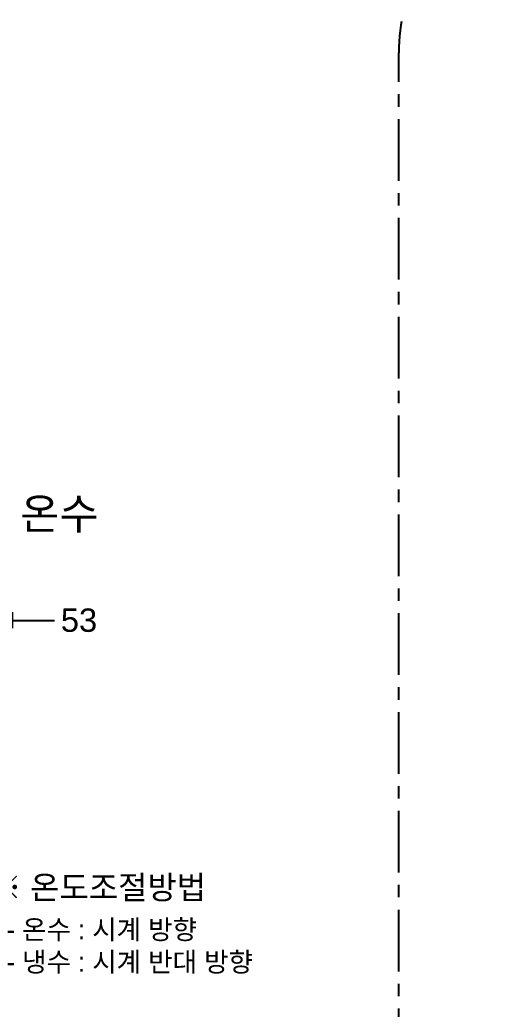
# Model space of a CAD drawing. Header units: millimetres. Extents: x 5401 to 6241, y 1473 to 2067.
# Drawn here: x 5808.5 to 5929.7, y 1607.4 to 1861.7 of the extents above; entities that cross this region are included whole.
import ezdxf

# ---------------------------------------------------------------- set-up
doc = ezdxf.new("R2010")
doc.units = ezdxf.units.MM
doc.linetypes.add('CENTERX2', pattern=[101.6, 63.5, -12.7, 12.7, -12.7])
for name, color, linetype in [('CENTER', 1, 'CENTERX2'), ('DIM', 3, 'Continuous'), ('TEXT', 2, 'Continuous')]:
    doc.layers.add(name, color=color, linetype=linetype)
doc.styles.get("Standard").update_dxf_attribs({"font": 'arial.ttf'})
doc.dimstyles.new('사본 ISO-25', dxfattribs={"dimtxt": 7, "dimasz": 7, "dimexe": 2.1, "dimexo": 2.1, "dimgap": 2, "dimtad": 1, "dimtih": 1, "dimtoh": 1, "dimdec": 1, "dimdsep": 46, "dimtxsty": 'Standard', "dimcen": 0, "dimclrd": 3, "dimclre": 3, "dimclrt": 4, "dimazin": 2, "dimtp": 0.1, "dimtm": 0.1, "dimtfac": 0.714286, "dimtdec": 1, "dimtmove": 0, "dimatfit": 3, "dimfxl": 1, "dimarcsym": 0})

# ---------------------------------------------------------------- blocks, each defined once
blk = doc.blocks.new('*D56')
at = {"layer": 'DIM', "color": 3, "lineweight": -2, "transparency": 16777216}
for p, q in [((5753.59, 1705.34), (5753.59, 1709.48)), ((5806.59, 1705.34), (5806.59, 1709.48)), ((5759.59, 1707.38), (5800.59, 1707.38)), ((5806.59, 1707.38), (5817.37, 1707.38))]:
    blk.add_line(p, q, dxfattribs=at)
at = {"layer": 'DIM', "color": 3, "transparency": 16777216}
for points in [[(5759.59, 1708.38), (5759.59, 1706.38), (5753.59, 1707.38)], [(5800.59, 1708.38), (5800.59, 1706.38), (5806.59, 1707.38)]]:
    blk.add_solid(points, dxfattribs=at)
at = {"layer": 'DIM', "color": 4, "transparency": 16777216, "insert": (5823.66, 1707.38), "char_height": 6, "attachment_point": 5}
blk.add_mtext('53', dxfattribs=at)

msp = doc.modelspace()

# ---------------------------------------------------------------- linework, layer by layer
at = {"layer": 'CENTER', "ltscale": 0.25}
msp.add_line((5905.75, 1591.74), (5905.75, 1853.24), dxfattribs=at)
msp.add_arc((5948.57, 1853.5), 42.83, 359.6513, 180.3487, dxfattribs=at)

# ---------------------------------------------------------------- texts
at = {"layer": 'TEXT', "color": 1}
msp.add_text('온수', height=8, dxfattribs=at).set_placement((5808.59, 1730.78))
at = {"layer": 'TEXT', "attachment_point": 1}
for s, width, heights, insert, char_height in [('{\\fGulim|b0|i0|c129|p50;※ 온도조절방법}', 70.9445, [0], (5800.75, 1641.75), 6), ('\\pi-15,l20,t20;{\\fGulim|b0|i0|c129|p50;- 온수 : 시계 방향\\P\\pt20,55;- 냉수 : 시계 반대 방향}', 89.6925, [59], (5800.05, 1630.41), 5)]:
    msp.add_mtext_dynamic_manual_height_columns(s, width=width, gutter_width=17.5, heights=heights, dxfattribs=dict(at, insert=insert, char_height=char_height))

# ---------------------------------------------------------------- dimensions: what is measured, and where the dimension line sits
at = {"layer": 'DIM'}
dim = msp.add_linear_dim(base=(5806.59, 1707.38), p1=(5753.59, 1703.24), p2=(5806.59, 1703.24), dimstyle='사본 ISO-25', override={"dimtxt": 6, "dimasz": 6, "dimtad": 0}, dxfattribs=at)
dim.commit()
dim.dimension.update_dxf_attribs({"geometry": '*D56', "text_midpoint": (5823.66, 1707.38), "dimtype": 160})

doc.saveas('drawing.dxf')
